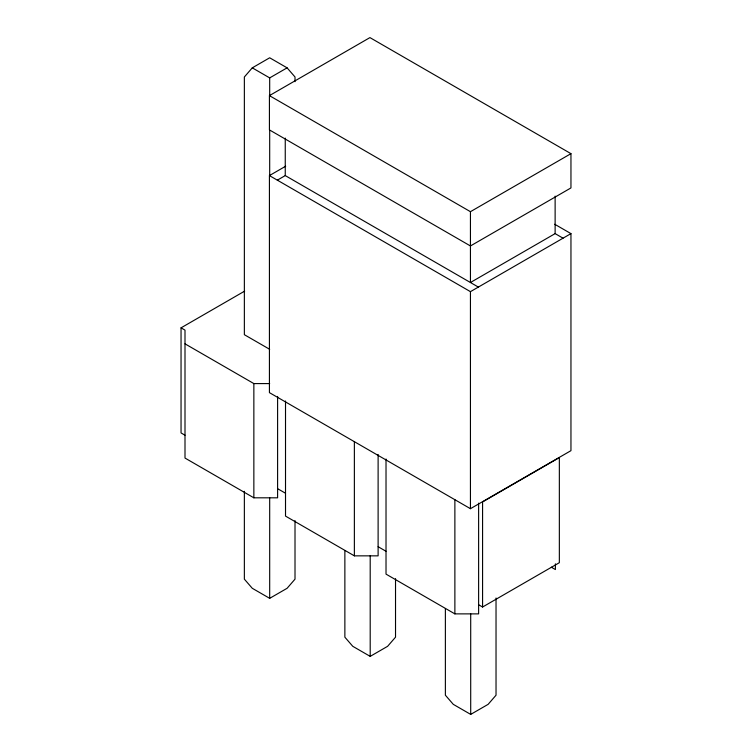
<?xml version="1.0" encoding="UTF-8"?>
<svg xmlns="http://www.w3.org/2000/svg" width="752" height="752" viewBox="0 0 752 752"><rect width="100%" height="100%" fill="white"/><g stroke="black" fill="none" stroke-linecap="round" stroke-linejoin="round"><path stroke-width="1.13" d="M295.01 81.667L295.01 76.986L287.095 67.849L269.686 57.791L252.277 67.849L244.362 76.986L244.362 334.696L269.686 349.313M252.277 67.849L269.686 77.898L287.095 67.849M269.423 95.626L369.937 37.6L570.956 153.662L570.956 187.925L470.442 245.96L269.423 129.899L269.423 95.626L470.442 211.688L570.956 153.662M554.713 224.246L570.956 233.618L570.956 450.664L470.442 508.69L269.423 392.638L269.423 175.592L285.704 166.192M277.338 180.16L285.252 175.592L478.357 287.085M185.001 435.22L181.044 432.936L181.044 327.844L244.682 291.099M563.041 238.187L555.126 233.618L470.442 282.508L470.442 211.688M269.423 175.592L470.442 291.654L570.956 233.618M244.362 491.319L244.362 579.153L252.277 588.29L269.686 598.338L287.095 588.29L295.01 579.153L295.01 520.591M344.867 550.52L344.867 637.179L352.782 646.316L370.2 656.374L387.609 646.316L395.524 637.179L395.524 578.626M482.577 607.024L559.347 562.703L559.347 457.601L482.577 501.932L482.577 607.024L478.62 604.74M445.381 608.547L445.381 695.205L453.296 704.351L470.705 714.4L488.114 704.351L496.029 695.205L496.029 598.009M185.001 343.833L253.856 383.586L269.686 383.586M181.044 327.844L185.001 330.128L185.001 458.062L253.856 497.815L277.601 497.815L277.601 396.426M285.516 400.995L285.516 516.098L354.371 555.85L378.115 555.85L378.115 454.462M386.02 459.03L386.02 574.124L454.875 613.876L478.62 613.876L478.62 503.144M551.319 567.205L555.39 569.555L555.39 563.84M277.601 488.678L285.516 493.246M378.115 546.704L386.02 551.272M555.126 196.131L555.126 233.618M470.705 613.801L470.705 714.4M470.442 291.654L470.442 508.69M454.875 499.638L454.875 613.876M370.2 555.766L370.2 656.374M354.371 441.612L354.371 555.85M285.252 138.105L285.252 175.592M269.686 77.898L269.686 96.294M269.686 130.265L269.686 175.949M269.686 497.739L269.686 598.338M253.856 383.586L253.856 497.815"/></g></svg>
